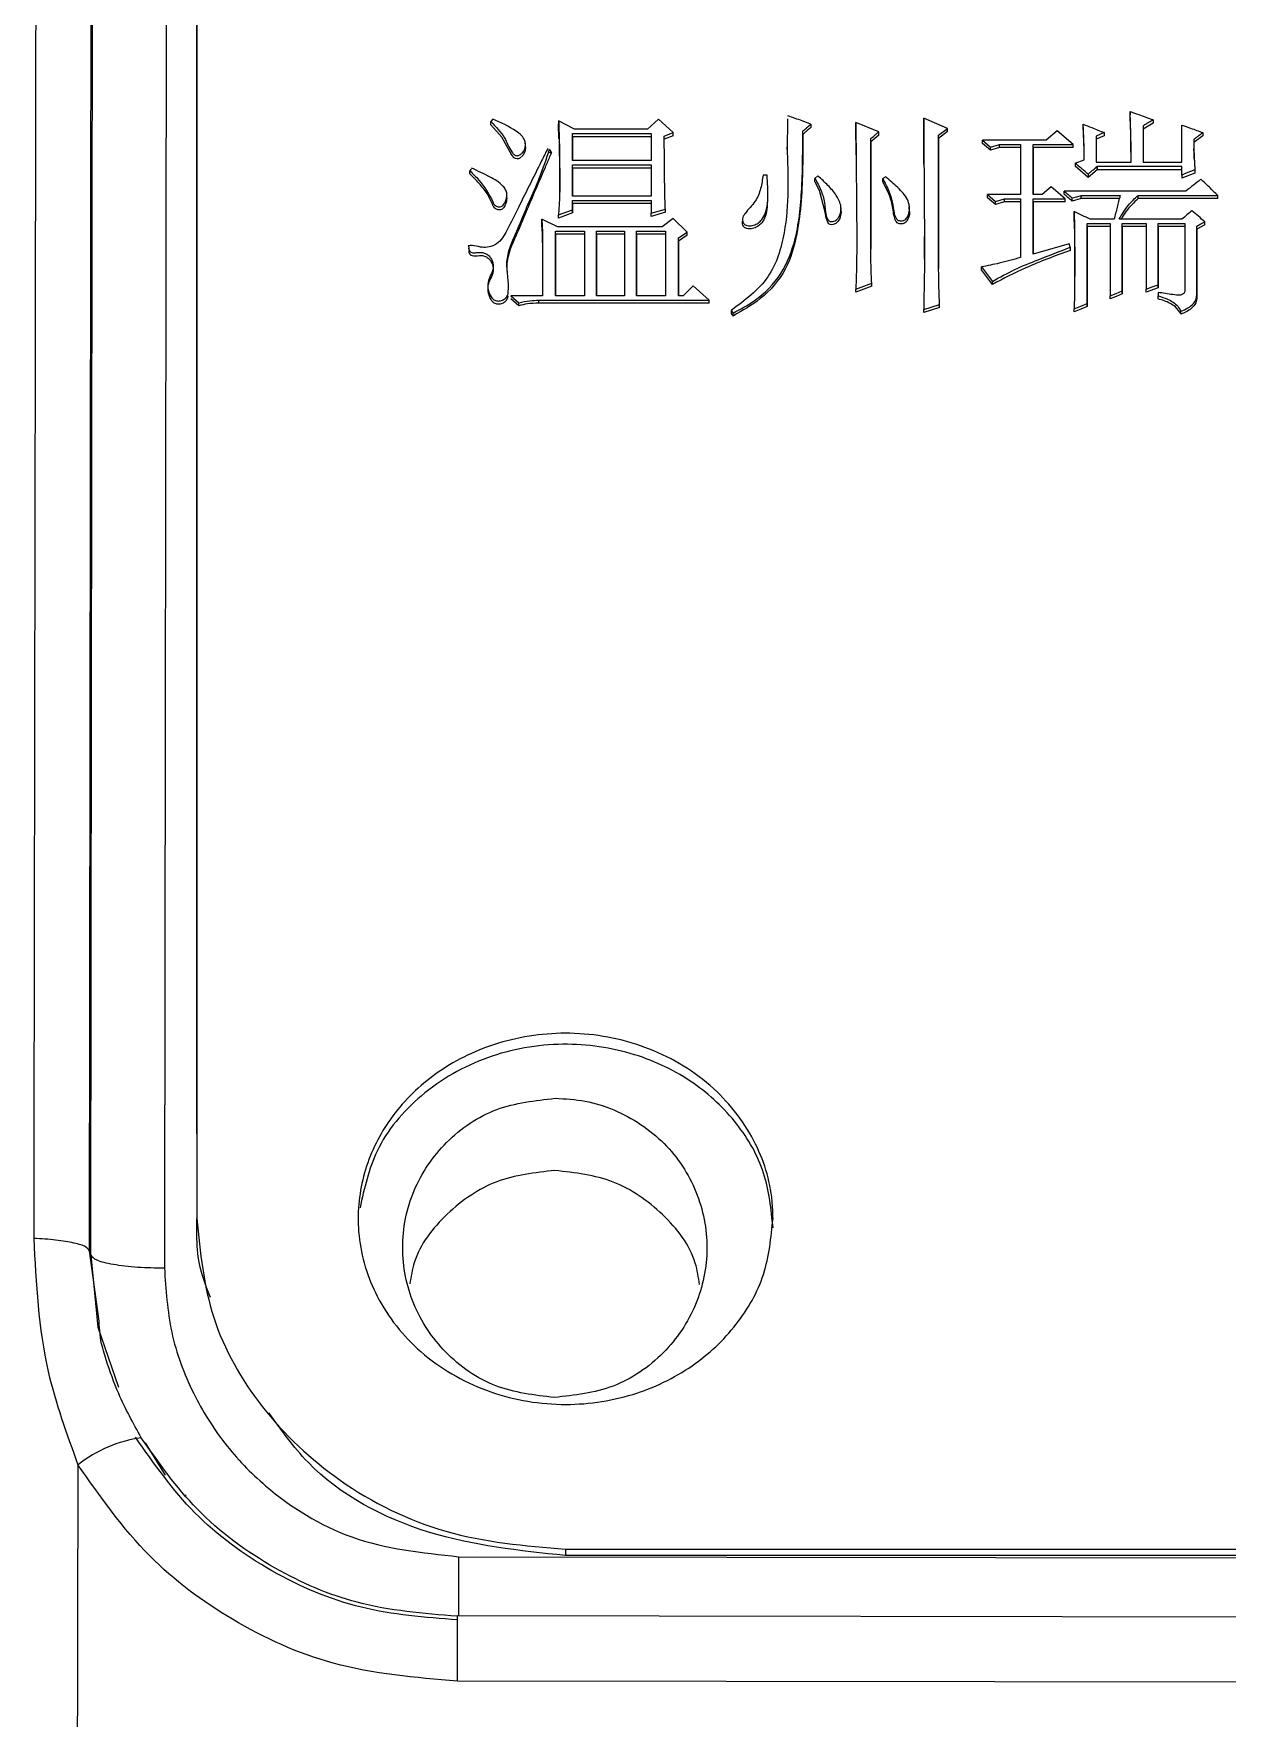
# Model space of a CAD drawing. Header units: millimetres. Extents: x 1890 to 4327, y 775 to 2498.
# Drawn here: x 2441.79 to 2454.74, y 2217.3 to 2235.57 of the extents above; entities that cross this region are included whole.
import ezdxf

# ---------------------------------------------------------------- set-up
doc = ezdxf.new("R2010")
doc.units = ezdxf.units.MM

msp = doc.modelspace()

# ---------------------------------------------------------------- linework, layer by layer
at = {"color": 7, "linetype": 'Continuous', "lineweight": 25}
for p, q in [((2451.702, 2234.542), (2451.443, 2234.652)), ((2451.443, 2234.617), (2451.443, 2234.652)), ((2453.682, 2234.725), (2453.682, 2234.69)), ((2446.77, 2234.643), (2446.748, 2234.615)), ((2446.748, 2234.58), (2446.748, 2234.615)), ((2447.657, 2234.533), (2447.483, 2234.624)), ((2447.483, 2234.624), (2447.483, 2234.59)), ((2447.487, 2234.428), (2447.483, 2234.59)), ((2447.635, 2234.487), (2448.489, 2234.487)), ((2447.635, 2234.192), (2447.635, 2234.487)), ((2447.635, 2234.452), (2447.635, 2234.487)), ((2448.446, 2234.533), (2447.657, 2234.533)), ((2448.565, 2234.643), (2448.446, 2234.533)), ((2448.489, 2234.487), (2448.489, 2234.192)), ((2448.727, 2234.496), (2448.565, 2234.643)), ((2448.63, 2234.459), (2448.727, 2234.496)), ((2448.727, 2234.461), (2448.727, 2234.496)), ((2449.967, 2234.304), (2449.971, 2234.645)), ((2450.134, 2234.479), (2450.134, 2234.514)), ((2450.22, 2234.588), (2450.22, 2234.553)), ((2450.956, 2234.505), (2450.707, 2234.606)), ((2450.707, 2234.571), (2450.707, 2234.606)), ((2450.71, 2234.256), (2450.707, 2234.571)), ((2450.956, 2234.47), (2450.869, 2234.397)), ((2450.956, 2234.47), (2450.956, 2234.505)), ((2451.605, 2234.468), (2451.702, 2234.542)), ((2451.702, 2234.507), (2451.605, 2234.434)), ((2451.605, 2233.021), (2451.605, 2234.468)), ((2451.605, 2234.434), (2451.605, 2234.468)), ((2451.702, 2234.507), (2451.702, 2234.542)), ((2452.892, 2234.514), (2452.773, 2234.413)), ((2453.065, 2234.367), (2452.892, 2234.514)), ((2453.173, 2234.553), (2453.173, 2234.588)), ((2453.401, 2234.496), (2453.314, 2234.459)), ((2453.401, 2234.496), (2453.401, 2234.461)), ((2453.931, 2234.599), (2453.822, 2234.535)), ((2453.822, 2234.569), (2453.822, 2234.174)), ((2453.822, 2234.569), (2453.822, 2234.535)), ((2453.822, 2234.535), (2453.822, 2234.174)), ((2453.931, 2234.634), (2453.931, 2234.599)), ((2454.244, 2234.174), (2454.244, 2234.578)), ((2454.471, 2234.496), (2454.471, 2234.461)), ((2447.121, 2234.376), (2447.121, 2234.388)), ((2447.408, 2234.278), (2447.386, 2234.317)), ((2447.635, 2234.452), (2447.635, 2234.192)), ((2448.489, 2234.452), (2447.635, 2234.452)), ((2448.727, 2234.461), (2448.63, 2234.424)), ((2450.869, 2233.233), (2450.869, 2234.432)), ((2450.869, 2234.397), (2450.869, 2234.432)), ((2450.869, 2234.397), (2450.869, 2233.233)), ((2451.605, 2234.434), (2451.605, 2233.021)), ((2452.081, 2234.413), (2452.167, 2234.34)), ((2452.773, 2234.413), (2452.081, 2234.413)), ((2452.081, 2234.379), (2452.081, 2234.413)), ((2452.167, 2234.305), (2452.081, 2234.379)), ((2452.167, 2234.34), (2452.265, 2234.367)), ((2452.167, 2234.305), (2452.167, 2234.34)), ((2452.265, 2234.333), (2452.167, 2234.305)), ((2452.265, 2234.367), (2452.492, 2234.367)), ((2452.265, 2234.333), (2452.265, 2234.367)), ((2452.492, 2234.333), (2452.265, 2234.333)), ((2452.492, 2234.367), (2452.492, 2233.824)), ((2452.632, 2234.367), (2453.065, 2234.367)), ((2452.632, 2233.824), (2452.632, 2234.367)), ((2452.632, 2234.333), (2452.632, 2234.367)), ((2452.632, 2234.333), (2452.632, 2233.824)), ((2453.065, 2234.333), (2452.632, 2234.333)), ((2453.401, 2234.461), (2453.314, 2234.424)), ((2453.314, 2234.459), (2453.314, 2234.174)), ((2453.314, 2234.459), (2453.314, 2234.424)), ((2453.314, 2234.424), (2453.314, 2234.174)), ((2454.471, 2234.461), (2454.374, 2234.388)), ((2447.375, 2234.285), (2447.408, 2234.278)), ((2448.489, 2234.192), (2447.635, 2234.192)), ((2447.635, 2234.146), (2448.489, 2234.146)), ((2447.635, 2233.806), (2447.635, 2234.146)), ((2447.635, 2234.112), (2447.635, 2234.146)), ((2447.635, 2234.112), (2447.635, 2233.806)), ((2448.489, 2234.112), (2447.635, 2234.112)), ((2448.489, 2234.146), (2448.489, 2233.806)), ((2453.087, 2234.165), (2453.184, 2234.202)), ((2453.087, 2234.165), (2453.087, 2234.131)), ((2453.227, 2234.011), (2453.087, 2234.131)), ((2453.314, 2234.174), (2453.693, 2234.174)), ((2454.244, 2234.128), (2453.325, 2234.128)), ((2453.325, 2234.128), (2453.325, 2234.094)), ((2453.822, 2234.174), (2454.244, 2234.174)), ((2454.244, 2234.036), (2454.244, 2234.128)), ((2446.521, 2234.048), (2446.521, 2234.082)), ((2449.744, 2234.036), (2449.701, 2234.036)), ((2450.296, 2234.027), (2450.263, 2233.999)), ((2451.032, 2234.018), (2450.999, 2233.999)), ((2450.999, 2233.965), (2450.999, 2233.999)), ((2453.325, 2234.094), (2453.227, 2234.011)), ((2453.227, 2234.045), (2453.227, 2234.011)), ((2454.244, 2234.094), (2453.325, 2234.094)), ((2454.385, 2234.057), (2454.244, 2234.002)), ((2454.244, 2234.036), (2454.244, 2234.002)), ((2454.385, 2234.091), (2454.385, 2234.057)), ((2446.922, 2233.79), (2446.922, 2233.824)), ((2447.494, 2233.778), (2447.483, 2233.603)), ((2448.489, 2233.806), (2447.635, 2233.806)), ((2447.635, 2233.76), (2448.489, 2233.76)), ((2447.635, 2233.658), (2447.635, 2233.76)), ((2447.635, 2233.726), (2447.635, 2233.76)), ((2448.489, 2233.76), (2448.489, 2233.621)), ((2449.751, 2233.743), (2449.751, 2233.777)), ((2452.135, 2233.824), (2452.221, 2233.75)), ((2452.492, 2233.824), (2452.135, 2233.824)), ((2452.221, 2233.717), (2452.135, 2233.79)), ((2452.221, 2233.75), (2452.319, 2233.778)), ((2452.221, 2233.717), (2452.221, 2233.75)), ((2452.319, 2233.744), (2452.221, 2233.717)), ((2452.319, 2233.778), (2452.492, 2233.778)), ((2452.319, 2233.744), (2452.319, 2233.778)), ((2452.492, 2233.744), (2452.319, 2233.744)), ((2452.492, 2233.778), (2452.492, 2233.141)), ((2452.73, 2233.824), (2452.632, 2233.824)), ((2452.632, 2233.778), (2452.979, 2233.778)), ((2452.632, 2233.178), (2452.632, 2233.778)), ((2452.632, 2233.744), (2452.632, 2233.778)), ((2452.632, 2233.744), (2452.632, 2233.178)), ((2452.979, 2233.744), (2452.632, 2233.744)), ((2452.827, 2233.907), (2452.73, 2233.824)), ((2452.979, 2233.778), (2452.827, 2233.907)), ((2454.288, 2233.861), (2452.968, 2233.861)), ((2452.968, 2233.827), (2452.968, 2233.861)), ((2453.054, 2233.754), (2453.054, 2233.787)), ((2453.152, 2233.781), (2453.054, 2233.754)), ((2453.152, 2233.815), (2453.574, 2233.815)), ((2453.565, 2233.781), (2453.152, 2233.781)), ((2453.768, 2233.815), (2454.634, 2233.815)), ((2453.768, 2233.781), (2453.768, 2233.815)), ((2454.634, 2233.781), (2453.768, 2233.781)), ((2454.634, 2233.781), (2454.634, 2233.815)), ((2447.473, 2233.474), (2447.3, 2233.557)), ((2447.3, 2233.523), (2447.3, 2233.557)), ((2447.483, 2233.603), (2447.635, 2233.658)), ((2447.635, 2233.625), (2447.483, 2233.569)), ((2447.483, 2233.569), (2447.483, 2233.603)), ((2447.635, 2233.726), (2447.635, 2233.625)), ((2448.489, 2233.726), (2447.635, 2233.726)), ((2447.635, 2233.625), (2447.635, 2233.658)), ((2448.489, 2233.621), (2448.641, 2233.667)), ((2448.641, 2233.634), (2448.489, 2233.588)), ((2448.489, 2233.588), (2448.489, 2233.621)), ((2448.727, 2233.566), (2448.608, 2233.474)), ((2448.641, 2233.634), (2448.641, 2233.667)), ((2448.879, 2233.418), (2448.727, 2233.566)), ((2449.522, 2233.641), (2449.522, 2233.64)), ((2450.544, 2233.678), (2450.544, 2233.704)), ((2451.287, 2233.699), (2451.287, 2233.704)), ((2451.287, 2233.67), (2451.287, 2233.687)), ((2453.076, 2233.606), (2453.076, 2233.64)), ((2453.078, 2233.454), (2453.076, 2233.606)), ((2453.509, 2233.557), (2453.249, 2233.557)), ((2454.244, 2233.557), (2453.563, 2233.557)), ((2447.451, 2233.427), (2447.765, 2233.427)), ((2447.451, 2232.724), (2447.451, 2233.427)), ((2447.451, 2233.394), (2447.451, 2233.427)), ((2447.451, 2233.394), (2447.451, 2232.724)), ((2447.765, 2233.394), (2447.451, 2233.394)), ((2448.608, 2233.474), (2447.473, 2233.474)), ((2447.765, 2233.427), (2447.765, 2232.724)), ((2447.895, 2233.427), (2448.197, 2233.427)), ((2447.895, 2232.724), (2447.895, 2233.427)), ((2447.895, 2233.394), (2447.895, 2233.427)), ((2447.895, 2233.394), (2447.895, 2232.724)), ((2448.197, 2233.394), (2447.895, 2233.394)), ((2448.197, 2233.427), (2448.197, 2232.724)), ((2448.327, 2233.427), (2448.641, 2233.427)), ((2448.327, 2232.724), (2448.327, 2233.427)), ((2448.327, 2233.394), (2448.327, 2233.427)), ((2448.327, 2233.394), (2448.327, 2232.724)), ((2448.641, 2233.394), (2448.327, 2233.394)), ((2448.641, 2233.427), (2448.641, 2232.724)), ((2448.782, 2233.354), (2448.879, 2233.418)), ((2448.879, 2233.385), (2448.782, 2233.32)), ((2448.879, 2233.385), (2448.879, 2233.418)), ((2453.078, 2233.458), (2453.078, 2232.736)), ((2453.217, 2233.511), (2453.465, 2233.511)), ((2453.217, 2232.641), (2453.217, 2233.511)), ((2453.217, 2233.477), (2453.217, 2233.511)), ((2453.217, 2233.477), (2453.217, 2232.609)), ((2453.465, 2233.477), (2453.217, 2233.477)), ((2453.465, 2233.511), (2453.465, 2232.725)), ((2453.595, 2233.511), (2453.855, 2233.511)), ((2453.595, 2232.78), (2453.595, 2233.511)), ((2453.595, 2233.477), (2453.595, 2233.511)), ((2453.595, 2233.477), (2453.595, 2232.748)), ((2453.855, 2233.477), (2453.595, 2233.477)), ((2453.855, 2233.511), (2453.855, 2232.799)), ((2453.985, 2233.511), (2454.277, 2233.511)), ((2453.985, 2232.845), (2453.985, 2233.511)), ((2453.985, 2233.477), (2453.985, 2233.511)), ((2453.985, 2233.477), (2453.985, 2232.812)), ((2454.277, 2233.477), (2453.985, 2233.477)), ((2454.277, 2233.511), (2454.277, 2232.78)), ((2454.493, 2233.496), (2454.407, 2233.45)), ((2454.407, 2232.752), (2454.407, 2233.483)), ((2454.407, 2233.45), (2454.407, 2233.483)), ((2454.407, 2233.45), (2454.407, 2232.72)), ((2454.493, 2233.496), (2454.493, 2233.529)), ((2447.31, 2233.302), (2447.31, 2233.335)), ((2448.782, 2233.32), (2448.782, 2233.354)), ((2453.022, 2233.289), (2452.632, 2233.178)), ((2453.033, 2233.252), (2453.022, 2233.289)), ((2453.033, 2233.252), (2453.033, 2233.219)), ((2452.07, 2233.039), (2452.189, 2232.882)), ((2452.07, 2233.007), (2452.07, 2233.039)), ((2452.189, 2232.85), (2452.07, 2233.007)), ((2448.944, 2232.836), (2448.836, 2232.724)), ((2449.117, 2232.678), (2448.944, 2232.836)), ((2450.707, 2232.799), (2450.88, 2232.863)), ((2450.88, 2232.831), (2450.707, 2232.766)), ((2450.88, 2232.831), (2450.88, 2232.863)), ((2452.189, 2232.85), (2452.189, 2232.882)), ((2453.985, 2232.812), (2453.985, 2232.845)), ((2446.964, 2232.724), (2447.051, 2232.65)), ((2447.31, 2232.724), (2446.964, 2232.724)), ((2447.051, 2232.618), (2446.964, 2232.692)), ((2447.051, 2232.618), (2447.051, 2232.65)), ((2447.267, 2232.678), (2449.117, 2232.678)), ((2447.267, 2232.646), (2447.267, 2232.678)), ((2449.117, 2232.646), (2447.267, 2232.646)), ((2447.765, 2232.724), (2447.451, 2232.724)), ((2448.197, 2232.724), (2447.895, 2232.724)), ((2448.641, 2232.724), (2448.327, 2232.724)), ((2448.836, 2232.724), (2448.782, 2232.724)), ((2449.117, 2232.646), (2449.117, 2232.678)), ((2450.707, 2232.766), (2450.707, 2232.799)), ((2453.217, 2232.609), (2453.217, 2232.641)), ((2453.465, 2232.692), (2453.465, 2232.725)), ((2453.595, 2232.748), (2453.595, 2232.78)), ((2453.985, 2232.812), (2453.855, 2232.766)), ((2453.855, 2232.766), (2453.855, 2232.799)), ((2453.985, 2232.762), (2453.985, 2232.725)), ((2453.985, 2232.692), (2453.985, 2232.725)), ((2454.407, 2232.72), (2454.407, 2232.752)), ((2449.355, 2232.567), (2449.355, 2232.535)), ((2449.376, 2232.507), (2449.376, 2232.539)), ((2451.443, 2232.576), (2451.616, 2232.632)), ((2451.616, 2232.6), (2451.443, 2232.544)), ((2451.443, 2232.544), (2451.443, 2232.576)), ((2451.616, 2232.6), (2451.616, 2232.632)), ((2453.076, 2232.553), (2453.076, 2232.585)), ((2454.233, 2232.526), (2454.233, 2232.558)), ((2443.559, 2222.618), (2443.559, 2222.719)), ((2442.395, 2222.368), (2442.409, 2222.319)), ((2442.498, 2221.605), (2442.395, 2222.368)), ((2442.409, 2222.319), (2442.487, 2221.539)), ((2442.487, 2221.539), (2442.708, 2220.888)), ((2443, 2220.285), (2443.217, 2219.935)), ((2443.441, 2219.694), (2443.441, 2219.722)), ((2447.559, 2219.131), (2483.327, 2219.132)), ((2447.559, 2219.131), (2447.559, 2219.063)), ((2446.399, 2219.05), (2483.136, 2218.999)), ((2483.229, 2219.063), (2447.559, 2219.063)), ((2446.386, 2218.404), (2446.383, 2218.404)), ((2481.769, 2218.357), (2446.386, 2218.407)), ((2479.208, 2217.654), (2446.385, 2217.7))]:
    msp.add_line(p, q, dxfattribs=at)
at = {"color": 7, "linetype": 'Continuous', "lineweight": 25, "flags": 128}
for points in [[(2447.119, 2234.352), (2447.123, 2234.33), (2447.116, 2234.287), (2447.094, 2234.248), (2447.062, 2234.22), (2447.047, 2234.213), (2447.032, 2234.211), (2447.016, 2234.215), (2447.001, 2234.224), (2446.976, 2234.252), (2446.867, 2234.445), (2446.748, 2234.58), (2446.748, 2234.58)], [(2453.065, 2234.333), (2453.065, 2234.35), (2453.065, 2234.367)], [(2446.542, 2234.11), (2446.537, 2234.103), (2446.529, 2234.092), (2446.521, 2234.082)], [(2450.263, 2233.965), (2450.263, 2233.98), (2450.263, 2233.99), (2450.263, 2233.999)], [(2450.541, 2233.669), (2450.547, 2233.632), (2450.532, 2233.565), (2450.513, 2233.533), (2450.491, 2233.512), (2450.463, 2233.499), (2450.442, 2233.497), (2450.427, 2233.5), (2450.414, 2233.508), (2450.403, 2233.523), (2450.385, 2233.572), (2450.375, 2233.632), (2450.313, 2233.87), (2450.263, 2233.965), (2450.263, 2233.965)], [(2454.385, 2234.091), (2454.339, 2234.073), (2454.292, 2234.055), (2454.244, 2234.036)], [(2452.135, 2233.79), (2452.135, 2233.799), (2452.135, 2233.807), (2452.135, 2233.816), (2452.135, 2233.824)], [(2452.979, 2233.744), (2452.979, 2233.753), (2452.979, 2233.765), (2452.979, 2233.778)], [(2453.054, 2233.787), (2453.103, 2233.801), (2453.152, 2233.815)], [(2453.152, 2233.781), (2453.152, 2233.79), (2453.152, 2233.798), (2453.152, 2233.815)], [(2454.407, 2233.483), (2454.45, 2233.506), (2454.493, 2233.529)], [(2453.855, 2232.799), (2453.92, 2232.822), (2453.985, 2232.845)], [(2453.076, 2232.585), (2453.146, 2232.613), (2453.217, 2232.641)], [(2453.465, 2232.725), (2453.53, 2232.752), (2453.595, 2232.78)], [(2453.595, 2232.748), (2453.53, 2232.72), (2453.465, 2232.692)], [(2449.355, 2232.567), (2449.366, 2232.553), (2449.376, 2232.539)], [(2449.355, 2232.535), (2449.36, 2232.528), (2449.366, 2232.521), (2449.376, 2232.507)], [(2453.217, 2232.609), (2453.146, 2232.581), (2453.076, 2232.553)], [(2442.27, 2220.047), (2442.259, 2214.598), (2442.247, 2209.12), (2442.235, 2203.64), (2442.224, 2198.184), (2442.212, 2192.779), (2442.201, 2187.454), (2442.19, 2182.232), (2442.179, 2177.141)], [(2446.399, 2219.05), (2446.398, 2218.902), (2446.398, 2218.764), (2446.398, 2218.64), (2446.398, 2218.534), (2446.398, 2218.451), (2446.398, 2218.407)], [(2446.385, 2217.7), (2446.385, 2217.85), (2446.385, 2217.992), (2446.385, 2218.119), (2446.386, 2218.227), (2446.386, 2218.313), (2446.386, 2218.372), (2446.386, 2218.402), (2446.386, 2218.407)]]:
    msp.add_lwpolyline(points, dxfattribs=at)
at = {"color": 7, "linetype": 'Continuous', "lineweight": 25}
msp.add_arc((2443.159, 2218.914), 1.44, 98.0719, 128.1126, dxfattribs=at)
for points, knots in [([(2443.558, 2287.519), (2443.558, 2287.415), (2443.558, 2286.894), (2443.558, 2285.527), (2443.558, 2283.367), (2443.558, 2280.749), (2443.558, 2278.286), (2443.558, 2274.778), (2443.558, 2271.636), (2443.558, 2267.32), (2443.558, 2262.633), (2443.558, 2257.501), (2443.558, 2252.078), (2443.558, 2247.519), (2443.559, 2241.596), (2443.559, 2236.691), (2443.559, 2230.012), (2443.559, 2225.719), (2443.559, 2222.718)], [0, 0, 0, 0, 0.020124, 0.100733, 0.181328, 0.221587, 0.302184, 0.342442, 0.423039, 0.463298, 0.543894, 0.624491, 0.664749, 0.745346, 0.785604, 0.8662, 0.906458, 1, 1, 1, 1]), ([(2441.889, 2286.571), (2441.889, 2286.599), (2441.89, 2286.688), (2441.888, 2285.701), (2441.885, 2283.688), (2441.881, 2280.626), (2441.876, 2277.237), (2441.871, 2273.9), (2441.866, 2270.83), (2441.86, 2267.187), (2441.854, 2262.916), (2441.847, 2258.27), (2441.839, 2253.324), (2441.831, 2248.153), (2441.822, 2242.469), (2441.812, 2236.272), (2441.801, 2229.588), (2441.793, 2224.897), (2441.79, 2222.503)], [0, 0, 0, 0, 0.039342, 0.122943, 0.206183, 0.289063, 0.371582, 0.416612, 0.465601, 0.518547, 0.575452, 0.636313, 0.690059, 0.746552, 0.805793, 0.867782, 0.932518, 1, 1, 1, 1]), ([(2442.395, 2222.368), (2442.399, 2225.667), (2442.408, 2232.266), (2442.421, 2241.696), (2442.433, 2250.576), (2442.444, 2258.734), (2442.454, 2266.034), (2442.462, 2272.352), (2442.469, 2277.574), (2442.474, 2281.631), (2442.477, 2284.379), (2442.479, 2285.825), (2442.478, 2285.801), (2442.478, 2285.793)], [0, 0, 0, 0, 0.094309, 0.188619, 0.282928, 0.377238, 0.471547, 0.565857, 0.660166, 0.754475, 0.848785, 0.943094, 1, 1, 1, 1]), ([(2442.409, 2222.319), (2442.412, 2224.705), (2442.418, 2229.411), (2442.428, 2236.161), (2442.436, 2242.503), (2442.444, 2248.398), (2442.452, 2253.829), (2442.459, 2259.562), (2442.467, 2265.331), (2442.474, 2270.811), (2442.48, 2275.278), (2442.484, 2278.801), (2442.488, 2281.463), (2442.49, 2283.366), (2442.491, 2284.585), (2442.492, 2285.302), (2442.492, 2285.333), (2442.492, 2285.347)], [0, 0, 0, 0, 0.06854, 0.13522, 0.200041, 0.263001, 0.324101, 0.38334, 0.468684, 0.549845, 0.626823, 0.699617, 0.768227, 0.832652, 0.892892, 0.948946, 1, 1, 1, 1]), ([(2443.29, 2284.594), (2443.29, 2284.606), (2443.29, 2284.718), (2443.29, 2284.365), (2443.289, 2283.795), (2443.289, 2283.249), (2443.288, 2282.574), (2443.287, 2281.766), (2443.286, 2280.826), (2443.285, 2279.755), (2443.283, 2278.045), (2443.279, 2275.359), (2443.274, 2271.209), (2443.267, 2265.993), (2443.26, 2260.386), (2443.252, 2254.709), (2443.245, 2249.242), (2443.237, 2243.229), (2443.228, 2236.681), (2443.218, 2229.638), (2443.211, 2224.696), (2443.208, 2222.182)], [0, 0, 0, 0, 0.008365, 0.077995, 0.107986, 0.138061, 0.168221, 0.198465, 0.228793, 0.259205, 0.289702, 0.358895, 0.433683, 0.514064, 0.600037, 0.66048, 0.723411, 0.788828, 0.856732, 0.927123, 1, 1, 1, 1]), ([(2443.559, 2223.638), (2443.559, 2223.944), (2443.559, 2226.843), (2443.559, 2232.269), (2443.559, 2238.487), (2443.559, 2244.522), (2443.558, 2249.152), (2443.558, 2252.963), (2443.558, 2254.406), (2443.558, 2254.803)], [0, 0, 0, 0, 0.027476, 0.259697, 0.491874, 0.607849, 0.840033, 0.956008, 1, 1, 1, 1]), ([(2450.22, 2234.588), (2450.189, 2234.599), (2450.132, 2234.62), (2450.049, 2234.651), (2449.997, 2234.67), (2449.971, 2234.679)], [0, 0, 0, 0, 0.377734, 0.688867, 1, 1, 1, 1]), ([(2451.443, 2234.652), (2451.443, 2234.603), (2451.444, 2234.504), (2451.445, 2234.356), (2451.446, 2234.208), (2451.447, 2234.06), (2451.448, 2233.862), (2451.449, 2233.664), (2451.451, 2233.466), (2451.452, 2233.342), (2451.452, 2233.256), (2451.453, 2233.194), (2451.453, 2233.157), (2451.453, 2233.132)], [0, 0, 0, 0, 0.097575, 0.19515, 0.292725, 0.390299, 0.487874, 0.683024, 0.780599, 0.878174, 0.926961, 0.951355, 1, 1, 1, 1]), ([(2453.693, 2234.174), (2453.693, 2234.177), (2453.693, 2234.184), (2453.693, 2234.194), (2453.693, 2234.204), (2453.693, 2234.213), (2453.693, 2234.223), (2453.693, 2234.233), (2453.693, 2234.241), (2453.693, 2234.249), (2453.692, 2234.257), (2453.692, 2234.267), (2453.692, 2234.275), (2453.692, 2234.284), (2453.692, 2234.292), (2453.692, 2234.302), (2453.692, 2234.31), (2453.692, 2234.318), (2453.692, 2234.326), (2453.692, 2234.336), (2453.692, 2234.344), (2453.692, 2234.352), (2453.692, 2234.36), (2453.692, 2234.37), (2453.692, 2234.378), (2453.692, 2234.387), (2453.692, 2234.395), (2453.691, 2234.405), (2453.691, 2234.413), (2453.691, 2234.421), (2453.691, 2234.429), (2453.691, 2234.439), (2453.691, 2234.449), (2453.691, 2234.457), (2453.69, 2234.465), (2453.69, 2234.473), (2453.69, 2234.481), (2453.69, 2234.49), (2453.69, 2234.498), (2453.689, 2234.507), (2453.689, 2234.517), (2453.689, 2234.525), (2453.689, 2234.534), (2453.688, 2234.542), (2453.688, 2234.552), (2453.688, 2234.56), (2453.688, 2234.568), (2453.687, 2234.576), (2453.687, 2234.586), (2453.687, 2234.594), (2453.686, 2234.602), (2453.686, 2234.61), (2453.686, 2234.62), (2453.685, 2234.628), (2453.685, 2234.636), (2453.685, 2234.645), (2453.685, 2234.654), (2453.684, 2234.662), (2453.684, 2234.671), (2453.684, 2234.679), (2453.683, 2234.689), (2453.683, 2234.697), (2453.683, 2234.705), (2453.682, 2234.714), (2453.682, 2234.721), (2453.682, 2234.725)], [0, 0, 0, 0, 0.017776, 0.035552, 0.053328, 0.071104, 0.08888, 0.106656, 0.124432, 0.13332, 0.151096, 0.168872, 0.186648, 0.195536, 0.213312, 0.231088, 0.248863, 0.257751, 0.275527, 0.293303, 0.311079, 0.319967, 0.337743, 0.355519, 0.373295, 0.382183, 0.399959, 0.417735, 0.435511, 0.444399, 0.462175, 0.479951, 0.497727, 0.515503, 0.524391, 0.542167, 0.559943, 0.568831, 0.586607, 0.604383, 0.622159, 0.639935, 0.648823, 0.666599, 0.684375, 0.702151, 0.711039, 0.728814, 0.74659, 0.764366, 0.773254, 0.79103, 0.808806, 0.826582, 0.83547, 0.853246, 0.871022, 0.888798, 0.897686, 0.915462, 0.933238, 0.951014, 0.959902, 0.977678, 1, 1, 1, 1]), ([(2453.682, 2234.725), (2453.713, 2234.714), (2453.77, 2234.693), (2453.853, 2234.662), (2453.905, 2234.643), (2453.931, 2234.634)], [0, 0, 0, 0, 0.377751, 0.688875, 1, 1, 1, 1]), ([(2453.692, 2234.174), (2453.692, 2234.215), (2453.692, 2234.308), (2453.69, 2234.48), (2453.685, 2234.612), (2453.682, 2234.69)], [0, 0, 0, 0, 0.237453, 0.541098, 1, 1, 1, 1]), ([(2446.748, 2234.615), (2446.803, 2234.56), (2446.9, 2234.463), (2446.947, 2234.323), (2446.995, 2234.261), (2447.015, 2234.248), (2447.033, 2234.244), (2447.052, 2234.248), (2447.074, 2234.261), (2447.098, 2234.284), (2447.119, 2234.32), (2447.125, 2234.365), (2447.117, 2234.417), (2447.081, 2234.469), (2446.968, 2234.555), (2446.857, 2234.604), (2446.77, 2234.643)], [0, 0, 0, 0, 0.207426, 0.367179, 0.400689, 0.416558, 0.431268, 0.448073, 0.466649, 0.497247, 0.53852, 0.578669, 0.62014, 0.682425, 0.747233, 1, 1, 1, 1]), ([(2447.483, 2234.624), (2447.484, 2234.62), (2447.484, 2234.613), (2447.484, 2234.602), (2447.485, 2234.591), (2447.485, 2234.577), (2447.485, 2234.564), (2447.486, 2234.551), (2447.486, 2234.537), (2447.487, 2234.519), (2447.488, 2234.497), (2447.488, 2234.47), (2447.489, 2234.443), (2447.491, 2234.39), (2447.492, 2234.327), (2447.493, 2234.264), (2447.493, 2234.233), (2447.494, 2234.211), (2447.494, 2234.188), (2447.494, 2234.161), (2447.494, 2234.134), (2447.495, 2234.108), (2447.495, 2234.081), (2447.495, 2234.054), (2447.495, 2234.027), (2447.495, 2234), (2447.495, 2233.978), (2447.495, 2233.96), (2447.495, 2233.946), (2447.495, 2233.933), (2447.495, 2233.919), (2447.495, 2233.906), (2447.495, 2233.892), (2447.495, 2233.879), (2447.495, 2233.865), (2447.495, 2233.852), (2447.494, 2233.838), (2447.494, 2233.827), (2447.494, 2233.818), (2447.494, 2233.812), (2447.494, 2233.805), (2447.494, 2233.798), (2447.494, 2233.792), (2447.494, 2233.786), (2447.494, 2233.781), (2447.494, 2233.778)], [0, 0, 0, 0, 0.015876, 0.023814, 0.03969, 0.055566, 0.071442, 0.087319, 0.103195, 0.119071, 0.150823, 0.182575, 0.214327, 0.246079, 0.373089, 0.436594, 0.468346, 0.484222, 0.515974, 0.547726, 0.579478, 0.611231, 0.642983, 0.674735, 0.706487, 0.738239, 0.769992, 0.785868, 0.801744, 0.81762, 0.833496, 0.849372, 0.865248, 0.881124, 0.897, 0.912877, 0.928753, 0.944629, 0.952567, 0.960505, 0.968443, 0.976381, 0.984319, 0.988288, 1, 1, 1, 1]), ([(2449.376, 2232.539), (2449.454, 2232.581), (2449.656, 2232.688), (2449.92, 2232.956), (2450.086, 2233.402), (2450.129, 2233.929), (2450.132, 2234.318), (2450.134, 2234.514)], [0, 0, 0, 0, 0.112639, 0.292888, 0.474955, 0.735645, 1, 1, 1, 1]), ([(2450.134, 2234.48), (2450.133, 2234.36), (2450.132, 2234), (2450.105, 2233.504), (2449.968, 2233.001), (2449.704, 2232.693), (2449.478, 2232.565), (2449.376, 2232.507)], [0, 0, 0, 0, 0.162061, 0.486697, 0.667178, 0.849695, 1, 1, 1, 1]), ([(2450.134, 2234.514), (2450.146, 2234.525), (2450.167, 2234.542), (2450.196, 2234.567), (2450.212, 2234.581), (2450.22, 2234.588)], [0, 0, 0, 0, 0.4325048, 0.7162517, 1, 1, 1, 1]), ([(2450.22, 2234.553), (2450.208, 2234.542), (2450.187, 2234.525), (2450.158, 2234.5), (2450.142, 2234.486), (2450.134, 2234.479)], [0, 0, 0, 0, 0.432757, 0.716378, 1, 1, 1, 1]), ([(2450.707, 2234.606), (2450.707, 2234.582), (2450.708, 2234.535), (2450.708, 2234.464), (2450.709, 2234.393), (2450.71, 2234.299), (2450.71, 2234.181), (2450.712, 2234.039), (2450.713, 2233.897), (2450.714, 2233.754), (2450.715, 2233.636), (2450.716, 2233.527), (2450.717, 2233.447), (2450.717, 2233.373), (2450.718, 2233.335), (2450.718, 2233.317)], [0, 0, 0, 0, 0.055103, 0.110206, 0.165309, 0.220412, 0.330617, 0.440823, 0.551029, 0.661235, 0.771441, 0.826543, 0.913271, 0.956635, 1, 1, 1, 1]), ([(2450.869, 2234.432), (2450.882, 2234.442), (2450.902, 2234.459), (2450.931, 2234.484), (2450.948, 2234.498), (2450.956, 2234.505)], [0, 0, 0, 0, 0.428366, 0.714182, 1, 1, 1, 1]), ([(2451.446, 2234.153), (2451.446, 2234.206), (2451.445, 2234.311), (2451.444, 2234.465), (2451.443, 2234.566), (2451.443, 2234.617)], [0, 0, 0, 0, 0.344582, 0.67229, 1, 1, 1, 1]), ([(2453.184, 2234.202), (2453.184, 2234.239), (2453.184, 2234.313), (2453.181, 2234.442), (2453.176, 2234.533), (2453.173, 2234.588)], [0, 0, 0, 0, 0.2875751, 0.5751666, 1, 1, 1, 1]), ([(2453.173, 2234.588), (2453.204, 2234.575), (2453.258, 2234.554), (2453.333, 2234.523), (2453.378, 2234.505), (2453.401, 2234.496)], [0, 0, 0, 0, 0.408301, 0.70415, 1, 1, 1, 1]), ([(2453.184, 2234.202), (2453.184, 2234.227), (2453.184, 2234.29), (2453.181, 2234.407), (2453.176, 2234.498), (2453.173, 2234.553)], [0, 0, 0, 0, 0.218758, 0.534706, 1, 1, 1, 1]), ([(2453.931, 2234.634), (2453.916, 2234.625), (2453.891, 2234.61), (2453.855, 2234.589), (2453.833, 2234.576), (2453.822, 2234.569)], [0, 0, 0, 0, 0.390452, 0.695225, 1, 1, 1, 1]), ([(2454.244, 2234.578), (2454.276, 2234.567), (2454.329, 2234.548), (2454.405, 2234.52), (2454.449, 2234.504), (2454.471, 2234.496)], [0, 0, 0, 0, 0.4145168, 0.7072578, 1, 1, 1, 1]), ([(2454.471, 2234.496), (2454.458, 2234.486), (2454.436, 2234.469), (2454.403, 2234.444), (2454.384, 2234.43), (2454.374, 2234.422)], [0, 0, 0, 0, 0.400149, 0.700074, 1, 1, 1, 1]), ([(2447.366, 2234.325), (2447.344, 2234.28), (2447.232, 2234.054), (2447.08, 2233.75), (2446.938, 2233.464), (2446.865, 2233.333), (2446.795, 2233.274), (2446.713, 2233.248), (2446.629, 2233.253), (2446.563, 2233.276), (2446.518, 2233.27), (2446.504, 2233.269)], [0, 0, 0, 0, 0.102395, 0.511938, 0.690628, 0.751585, 0.813368, 0.867382, 0.913423, 0.973554, 1, 1, 1, 1]), ([(2446.51, 2233.252), (2446.509, 2233.245), (2446.508, 2233.232), (2446.515, 2233.217), (2446.523, 2233.206), (2446.534, 2233.198), (2446.558, 2233.191), (2446.589, 2233.194), (2446.616, 2233.196), (2446.645, 2233.197), (2446.678, 2233.192), (2446.716, 2233.173), (2446.745, 2233.143), (2446.764, 2233.106), (2446.774, 2233.066), (2446.775, 2233.012), (2446.746, 2232.949), (2446.711, 2232.874), (2446.716, 2232.79), (2446.737, 2232.73), (2446.764, 2232.697), (2446.781, 2232.683), (2446.8, 2232.674), (2446.821, 2232.67), (2446.843, 2232.669), (2446.864, 2232.674), (2446.884, 2232.683), (2446.902, 2232.695), (2446.917, 2232.711), (2446.933, 2232.735), (2446.954, 2232.865), (2446.883, 2233.097), (2446.999, 2233.358), (2447.079, 2233.541), (2447.118, 2233.636), (2447.138, 2233.686), (2447.15, 2233.715), (2447.196, 2233.821), (2447.287, 2234.02), (2447.352, 2234.213), (2447.386, 2234.317)], [0, 0, 0, 0, 0.0073787, 0.0150243, 0.0185756, 0.0221542, 0.0301488, 0.0452853, 0.0551706, 0.0606045, 0.0761177, 0.0914291, 0.1062873, 0.1223904, 0.1379565, 0.1534235, 0.1843059, 0.2154784, 0.2469224, 0.2782932, 0.2869385, 0.2948589, 0.3024354, 0.3101004, 0.3179917, 0.3256944, 0.3335974, 0.342062, 0.35006, 0.3577981, 0.3738098, 0.4991891, 0.6241938, 0.686833, 0.7292145, 0.7420731, 0.749377, 0.7648573, 0.8744701, 1, 1, 1, 1]), ([(2447.487, 2234.458), (2447.487, 2234.458), (2447.487, 2234.458), (2447.487, 2234.458), (2447.487, 2234.455), (2447.489, 2234.358), (2447.493, 2234.19), (2447.494, 2234), (2447.494, 2233.902), (2447.494, 2233.85), (2447.494, 2233.829), (2447.494, 2233.816), (2447.494, 2233.813), (2447.494, 2233.811)], [0, 0, 0, 0, 0.001207, 0.003889, 0.007028, 0.025195, 0.475497, 0.695522, 0.859189, 0.902155, 0.937592, 0.968739, 1, 1, 1, 1]), ([(2448.641, 2233.667), (2448.641, 2233.672), (2448.64, 2233.685), (2448.64, 2233.706), (2448.639, 2233.732), (2448.638, 2233.753), (2448.637, 2233.77), (2448.637, 2233.783), (2448.637, 2233.796), (2448.636, 2233.809), (2448.636, 2233.822), (2448.636, 2233.834), (2448.635, 2233.847), (2448.635, 2233.873), (2448.633, 2233.963), (2448.632, 2234.065), (2448.631, 2234.155), (2448.631, 2234.181), (2448.631, 2234.194), (2448.631, 2234.206), (2448.631, 2234.219), (2448.631, 2234.232), (2448.631, 2234.245), (2448.631, 2234.258), (2448.631, 2234.271), (2448.631, 2234.283), (2448.631, 2234.296), (2448.63, 2234.309), (2448.63, 2234.322), (2448.63, 2234.335), (2448.63, 2234.345), (2448.63, 2234.354), (2448.63, 2234.36), (2448.63, 2234.367), (2448.63, 2234.373), (2448.63, 2234.379), (2448.63, 2234.386), (2448.63, 2234.392), (2448.63, 2234.399), (2448.63, 2234.405), (2448.63, 2234.412), (2448.63, 2234.418), (2448.63, 2234.424), (2448.63, 2234.431), (2448.63, 2234.437), (2448.63, 2234.444), (2448.63, 2234.451), (2448.63, 2234.456), (2448.63, 2234.459)], [0, 0, 0, 0, 0.016204, 0.048613, 0.081022, 0.11343, 0.129634, 0.145839, 0.162043, 0.178247, 0.194452, 0.210656, 0.22686, 0.243065, 0.307882, 0.567153, 0.631971, 0.648175, 0.664379, 0.680584, 0.696788, 0.712992, 0.729197, 0.745401, 0.761605, 0.777809, 0.794014, 0.810218, 0.826422, 0.842627, 0.858831, 0.866933, 0.875035, 0.883137, 0.89124, 0.899342, 0.907444, 0.915546, 0.923648, 0.93175, 0.939853, 0.947955, 0.956057, 0.964159, 0.972261, 0.980363, 0.988466, 1, 1, 1, 1]), ([(2449.96, 2234.338), (2449.973, 2234.029), (2449.992, 2233.553), (2449.795, 2232.895), (2449.503, 2232.677), (2449.355, 2232.567)], [0, 0, 0, 0, 0.476561, 0.733993, 1, 1, 1, 1]), ([(2454.374, 2234.422), (2454.374, 2234.381), (2454.374, 2234.337), (2454.375, 2234.291), (2454.375, 2234.28), (2454.376, 2234.27), (2454.376, 2234.26), (2454.376, 2234.252), (2454.377, 2234.241), (2454.377, 2234.231), (2454.378, 2234.218), (2454.378, 2234.208), (2454.379, 2234.197), (2454.379, 2234.187), (2454.38, 2234.177), (2454.38, 2234.166), (2454.381, 2234.156), (2454.381, 2234.147), (2454.382, 2234.139), (2454.382, 2234.134), (2454.383, 2234.128), (2454.383, 2234.12), (2454.384, 2234.114), (2454.384, 2234.108), (2454.384, 2234.104), (2454.384, 2234.098), (2454.385, 2234.093), (2454.385, 2234.091)], [0, 0, 0, 0, 0.3746898, 0.3981076, 0.4215253, 0.4683608, 0.4917786, 0.5151963, 0.538614, 0.5854496, 0.6088673, 0.6557028, 0.6791205, 0.7025382, 0.7493737, 0.7727914, 0.7962091, 0.8430445, 0.8547534, 0.8664622, 0.88988, 0.9132977, 0.9367154, 0.9484242, 0.9601331, 0.9800665, 1, 1, 1, 1]), ([(2454.378, 2234.216), (2454.377, 2234.246), (2454.375, 2234.281), (2454.375, 2234.319), (2454.375, 2234.324)], [0, 0, 0, 0, 0.872829, 1, 1, 1, 1]), ([(2446.521, 2234.082), (2446.554, 2234.049), (2446.656, 2233.951), (2446.735, 2233.822), (2446.779, 2233.722), (2446.796, 2233.704), (2446.818, 2233.693), (2446.839, 2233.69), (2446.86, 2233.693), (2446.877, 2233.703), (2446.9, 2233.731), (2446.917, 2233.776), (2446.925, 2233.83), (2446.911, 2233.878), (2446.855, 2233.95), (2446.725, 2234.024), (2446.607, 2234.08), (2446.542, 2234.11)], [0, 0, 0, 0, 0.118686, 0.359193, 0.382947, 0.402076, 0.42122, 0.441111, 0.455767, 0.470498, 0.490907, 0.5484, 0.590659, 0.633123, 0.67426, 0.821853, 1, 1, 1, 1]), ([(2446.928, 2232.978), (2446.926, 2233.012), (2446.918, 2233.153), (2447.006, 2233.337), (2447.083, 2233.517), (2447.124, 2233.617), (2447.206, 2233.814), (2447.294, 2234.014), (2447.377, 2234.208), (2447.399, 2234.258), (2447.405, 2234.272), (2447.407, 2234.276), (2447.408, 2234.277), (2447.408, 2234.278)], [0, 0, 0, 0, 0.072339, 0.304366, 0.420322, 0.49591, 0.536225, 0.878778, 0.967055, 0.990444, 0.996951, 0.998908, 1, 1, 1, 1]), ([(2453.227, 2234.045), (2453.215, 2234.056), (2453.19, 2234.077), (2453.143, 2234.117), (2453.109, 2234.146), (2453.087, 2234.165)], [0, 0, 0, 0, 0.266243, 0.532487, 1, 1, 1, 1]), ([(2453.325, 2234.128), (2453.312, 2234.117), (2453.29, 2234.098), (2453.257, 2234.071), (2453.237, 2234.054), (2453.227, 2234.045)], [0, 0, 0, 0, 0.384576, 0.692287, 1, 1, 1, 1]), ([(2446.92, 2233.79), (2446.92, 2233.777), (2446.919, 2233.747), (2446.904, 2233.71), (2446.888, 2233.681), (2446.873, 2233.666), (2446.856, 2233.658), (2446.837, 2233.656), (2446.815, 2233.66), (2446.794, 2233.671), (2446.776, 2233.692), (2446.754, 2233.75), (2446.71, 2233.84), (2446.622, 2233.948), (2446.555, 2234.014), (2446.521, 2234.048)], [0, 0, 0, 0, 0.0568987, 0.1350252, 0.1736468, 0.2031472, 0.2266296, 0.2500331, 0.2831283, 0.3165185, 0.3501293, 0.3980724, 0.5893415, 0.7930153, 1, 1, 1, 1]), ([(2449.701, 2234.036), (2449.694, 2233.987), (2449.681, 2233.888), (2449.622, 2233.74), (2449.531, 2233.657), (2449.486, 2233.592), (2449.476, 2233.561), (2449.479, 2233.532), (2449.491, 2233.509), (2449.508, 2233.494), (2449.53, 2233.486), (2449.565, 2233.484), (2449.612, 2233.494), (2449.66, 2233.522), (2449.704, 2233.57), (2449.754, 2233.687), (2449.756, 2233.85), (2449.748, 2233.982), (2449.744, 2234.036)], [0, 0, 0, 0, 0.115518, 0.231634, 0.360314, 0.38877, 0.411137, 0.433609, 0.45467, 0.468652, 0.482629, 0.505933, 0.545458, 0.585905, 0.62732, 0.690876, 0.874624, 1, 1, 1, 1]), ([(2450.263, 2233.999), (2450.286, 2233.958), (2450.332, 2233.874), (2450.373, 2233.738), (2450.375, 2233.633), (2450.395, 2233.569), (2450.407, 2233.547), (2450.423, 2233.535), (2450.438, 2233.53), (2450.459, 2233.531), (2450.484, 2233.539), (2450.509, 2233.558), (2450.534, 2233.597), (2450.551, 2233.655), (2450.541, 2233.736), (2450.492, 2233.829), (2450.404, 2233.926), (2450.333, 2233.993), (2450.296, 2234.027), (2450.296, 2234.027)], [0, 0, 0, 0, 0.122963, 0.247031, 0.370505, 0.395962, 0.421667, 0.433716, 0.445798, 0.461982, 0.485013, 0.50855, 0.540716, 0.603687, 0.664288, 0.751122, 0.871606, 0.999878, 1, 1, 1, 1]), ([(2450.999, 2233.999), (2451.022, 2233.954), (2451.065, 2233.872), (2451.107, 2233.744), (2451.117, 2233.64), (2451.137, 2233.572), (2451.16, 2233.548), (2451.178, 2233.54), (2451.201, 2233.538), (2451.226, 2233.543), (2451.249, 2233.557), (2451.27, 2233.583), (2451.286, 2233.629), (2451.293, 2233.697), (2451.261, 2233.801), (2451.16, 2233.903), (2451.075, 2233.979), (2451.032, 2234.018)], [0, 0, 0, 0, 0.1332879, 0.244453, 0.3554057, 0.4113373, 0.4265667, 0.441924, 0.4602398, 0.4832328, 0.5062844, 0.5267635, 0.567645, 0.6361532, 0.7048683, 0.8490662, 1, 1, 1, 1]), ([(2451.283, 2233.67), (2451.286, 2233.656), (2451.293, 2233.619), (2451.279, 2233.571), (2451.259, 2233.534), (2451.24, 2233.516), (2451.216, 2233.507), (2451.193, 2233.504), (2451.171, 2233.508), (2451.154, 2233.519), (2451.133, 2233.549), (2451.113, 2233.628), (2451.101, 2233.739), (2451.054, 2233.861), (2451.017, 2233.93), (2450.999, 2233.965)], [0, 0, 0, 0, 0.057615, 0.157871, 0.196115, 0.228698, 0.261313, 0.295448, 0.320179, 0.345123, 0.375318, 0.466815, 0.677503, 0.837718, 1, 1, 1, 1]), ([(2454.45, 2233.99), (2454.423, 2233.969), (2454.369, 2233.926), (2454.315, 2233.883), (2454.288, 2233.861)], [0, 0, 0, 0, 0.4999994, 1, 1, 1, 1]), ([(2454.634, 2233.815), (2454.603, 2233.844), (2454.542, 2233.903), (2454.48, 2233.961), (2454.45, 2233.99)], [0, 0, 0, 0, 0.5, 1, 1, 1, 1]), ([(2449.746, 2233.744), (2449.745, 2233.709), (2449.745, 2233.649), (2449.72, 2233.567), (2449.682, 2233.507), (2449.629, 2233.468), (2449.58, 2233.453), (2449.541, 2233.451), (2449.516, 2233.457), (2449.499, 2233.468), (2449.486, 2233.484), (2449.478, 2233.506), (2449.476, 2233.525), (2449.48, 2233.535), (2449.481, 2233.537)], [0, 0, 0, 0, 0.202662, 0.349797, 0.498391, 0.606497, 0.714846, 0.776821, 0.819663, 0.85472, 0.889689, 0.938332, 0.987596, 1, 1, 1, 1]), ([(2452.968, 2233.861), (2452.982, 2233.849), (2453.011, 2233.824), (2453.04, 2233.8), (2453.054, 2233.787)], [0, 0, 0, 0, 0.499999, 1, 1, 1, 1]), ([(2453.054, 2233.754), (2453.04, 2233.766), (2453.011, 2233.79), (2452.982, 2233.815), (2452.968, 2233.827)], [0, 0, 0, 0, 0.499998, 1, 1, 1, 1]), ([(2453.574, 2233.815), (2453.563, 2233.772), (2453.541, 2233.686), (2453.52, 2233.6), (2453.509, 2233.557)], [0, 0, 0, 0, 0.5, 1, 1, 1, 1]), ([(2453.563, 2233.557), (2453.594, 2233.609), (2453.651, 2233.704), (2453.732, 2233.781), (2453.768, 2233.815)], [0, 0, 0, 0, 0.5562609, 1, 1, 1, 1]), ([(2453.768, 2233.781), (2453.723, 2233.737), (2453.652, 2233.669), (2453.602, 2233.586), (2453.584, 2233.557)], [0, 0, 0, 0, 0.640616, 1, 1, 1, 1]), ([(2447.3, 2233.557), (2447.302, 2233.524), (2447.306, 2233.471), (2447.309, 2233.397), (2447.31, 2233.356), (2447.31, 2233.335)], [0, 0, 0, 0, 0.443386, 0.721661, 1, 1, 1, 1]), ([(2453.076, 2233.64), (2453.077, 2233.574), (2453.08, 2233.366), (2453.083, 2233.015), (2453.078, 2232.729), (2453.076, 2232.585)], [0, 0, 0, 0, 0.18758, 0.593728, 1, 1, 1, 1]), ([(2453.249, 2233.557), (2453.22, 2233.571), (2453.163, 2233.598), (2453.105, 2233.626), (2453.076, 2233.64)], [0, 0, 0, 0, 0.5, 1, 1, 1, 1]), ([(2454.352, 2233.649), (2454.334, 2233.634), (2454.298, 2233.603), (2454.262, 2233.572), (2454.244, 2233.557)], [0, 0, 0, 0, 0.500002, 1, 1, 1, 1]), ([(2454.493, 2233.529), (2454.47, 2233.549), (2454.423, 2233.589), (2454.376, 2233.629), (2454.352, 2233.649)], [0, 0, 0, 0, 0.499999, 1, 1, 1, 1]), ([(2447.31, 2233.302), (2447.31, 2233.335), (2447.309, 2233.388), (2447.304, 2233.462), (2447.301, 2233.503), (2447.3, 2233.523)], [0, 0, 0, 0, 0.443947, 0.7219434, 1, 1, 1, 1]), ([(2446.504, 2233.269), (2446.506, 2233.264), (2446.51, 2233.255), (2446.51, 2233.244), (2446.508, 2233.238), (2446.506, 2233.236), (2446.505, 2233.236), (2446.505, 2233.236), (2446.505, 2233.236), (2446.504, 2233.235)], [0, 0, 0, 0, 0.493604, 0.861876, 0.955662, 0.982084, 0.991539, 0.995796, 1, 1, 1, 1]), ([(2446.51, 2233.219), (2446.509, 2233.212), (2446.508, 2233.198), (2446.516, 2233.181), (2446.526, 2233.171), (2446.539, 2233.163), (2446.58, 2233.155), (2446.633, 2233.169), (2446.692, 2233.155), (2446.728, 2233.129), (2446.754, 2233.095), (2446.77, 2233.055), (2446.776, 2233.013), (2446.769, 2232.957), (2446.733, 2232.897), (2446.708, 2232.818), (2446.719, 2232.748), (2446.74, 2232.696), (2446.761, 2232.668), (2446.782, 2232.65), (2446.801, 2232.641), (2446.822, 2232.637), (2446.844, 2232.638), (2446.865, 2232.642), (2446.892, 2232.654), (2446.913, 2232.672), (2446.928, 2232.695), (2446.934, 2232.71), (2446.935, 2232.72), (2446.935, 2232.723)], [0, 0, 0, 0, 0.021977, 0.044085, 0.053985, 0.064273, 0.088224, 0.176711, 0.220203, 0.264353, 0.306517, 0.351961, 0.396252, 0.439352, 0.525251, 0.607696, 0.694473, 0.739882, 0.779597, 0.801371, 0.821997, 0.842752, 0.864889, 0.886343, 0.907126, 0.950116, 0.970156, 0.990518, 1, 1, 1, 1]), ([(2447.31, 2233.335), (2447.31, 2233.233), (2447.31, 2233.03), (2447.31, 2232.826), (2447.31, 2232.724)], [0, 0, 0, 0, 0.499996, 1, 1, 1, 1]), ([(2448.782, 2232.724), (2448.782, 2232.817), (2448.782, 2233.027), (2448.782, 2233.237), (2448.782, 2233.354)], [0, 0, 0, 0, 0.44202, 1, 1, 1, 1]), ([(2448.782, 2233.32), (2448.782, 2233.228), (2448.782, 2233.03), (2448.782, 2232.831), (2448.782, 2232.724)], [0, 0, 0, 0, 0.465984, 1, 1, 1, 1]), ([(2450.718, 2233.317), (2450.717, 2233.246), (2450.716, 2233.125), (2450.712, 2232.952), (2450.709, 2232.85), (2450.707, 2232.799)], [0, 0, 0, 0, 0.408529, 0.704251, 1, 1, 1, 1]), ([(2450.88, 2232.863), (2450.878, 2232.896), (2450.875, 2232.962), (2450.871, 2233.086), (2450.87, 2233.176), (2450.869, 2233.233)], [0, 0, 0, 0, 0.267045, 0.534097, 1, 1, 1, 1]), ([(2451.453, 2233.123), (2451.453, 2233.127), (2451.453, 2233.138), (2451.453, 2233.161), (2451.453, 2233.192), (2451.453, 2233.229), (2451.452, 2233.288), (2451.452, 2233.334), (2451.452, 2233.368)], [0, 0, 0, 0, 0.0529666, 0.1289751, 0.2809922, 0.4330094, 0.5850265, 1, 1, 1, 1]), ([(2452.189, 2232.882), (2452.269, 2232.927), (2452.429, 2233.016), (2452.716, 2233.13), (2452.917, 2233.207), (2453.033, 2233.252)], [0, 0, 0, 0, 0.299825, 0.597258, 1, 1, 1, 1]), ([(2453.033, 2233.219), (2452.87, 2233.159), (2452.58, 2233.053), (2452.308, 2232.912), (2452.189, 2232.85)], [0, 0, 0, 0, 0.562276, 1, 1, 1, 1]), ([(2451.453, 2233.132), (2451.452, 2233.055), (2451.449, 2232.923), (2451.446, 2232.738), (2451.444, 2232.63), (2451.443, 2232.576)], [0, 0, 0, 0, 0.417352, 0.7086751, 1, 1, 1, 1]), ([(2451.616, 2232.632), (2451.614, 2232.666), (2451.611, 2232.734), (2451.607, 2232.863), (2451.606, 2232.959), (2451.605, 2233.021)], [0, 0, 0, 0, 0.2614203, 0.5228455, 1, 1, 1, 1]), ([(2452.492, 2233.141), (2452.454, 2233.13), (2452.378, 2233.109), (2452.238, 2233.073), (2452.134, 2233.052), (2452.07, 2233.039)], [0, 0, 0, 0, 0.273664, 0.547351, 1, 1, 1, 1]), ([(2447.051, 2232.65), (2447.091, 2232.66), (2447.162, 2232.676), (2447.235, 2232.677), (2447.267, 2232.678)], [0, 0, 0, 0, 0.558835, 1, 1, 1, 1]), ([(2447.267, 2232.646), (2447.226, 2232.645), (2447.153, 2232.643), (2447.082, 2232.626), (2447.051, 2232.618)], [0, 0, 0, 0, 0.561085, 1, 1, 1, 1]), ([(2454.277, 2232.78), (2454.276, 2232.775), (2454.273, 2232.765), (2454.264, 2232.751), (2454.248, 2232.74), (2454.208, 2232.727), (2454.118, 2232.744), (2454.038, 2232.755), (2453.985, 2232.762)], [0, 0, 0, 0, 0.049888, 0.101022, 0.164011, 0.229448, 0.49258, 1, 1, 1, 1]), ([(2453.985, 2232.725), (2454.02, 2232.715), (2454.078, 2232.698), (2454.15, 2232.658), (2454.202, 2232.615), (2454.223, 2232.577), (2454.233, 2232.558)], [0, 0, 0, 0, 0.34869, 0.570906, 0.788288, 1, 1, 1, 1]), ([(2454.233, 2232.526), (2454.216, 2232.554), (2454.186, 2232.602), (2454.117, 2232.645), (2454.053, 2232.674), (2454.008, 2232.686), (2453.985, 2232.692)], [0, 0, 0, 0, 0.328275, 0.548712, 0.773165, 1, 1, 1, 1]), ([(2454.233, 2232.558), (2454.285, 2232.58), (2454.356, 2232.612), (2454.403, 2232.694), (2454.405, 2232.733), (2454.407, 2232.752)], [0, 0, 0, 0, 0.5728379, 0.7880511, 1, 1, 1, 1]), ([(2454.407, 2232.72), (2454.405, 2232.695), (2454.401, 2232.645), (2454.336, 2232.572), (2454.273, 2232.543), (2454.233, 2232.526)], [0, 0, 0, 0, 0.269236, 0.545797, 1, 1, 1, 1]), ([(2449.809, 2222.718), (2449.788, 2222.512), (2449.747, 2222.1), (2449.425, 2221.541), (2448.937, 2221.081), (2448.277, 2220.767), (2447.496, 2220.659), (2446.683, 2220.81), (2445.971, 2221.224), (2445.486, 2221.83), (2445.324, 2222.365), (2445.298, 2222.859), (2445.38, 2223.335), (2445.69, 2223.893), (2446.182, 2224.351), (2446.84, 2224.662), (2447.621, 2224.77), (2448.434, 2224.62), (2449.146, 2224.209), (2449.629, 2223.607), (2449.797, 2223.072), (2449.807, 2222.781), (2449.809, 2222.718)], [0, 0, 0, 0, 0.0462758, 0.0927179, 0.1417121, 0.1951856, 0.2536832, 0.3152623, 0.3769162, 0.4343748, 0.4858184, 0.4999945, 0.5462457, 0.5926943, 0.6417948, 0.6951523, 0.7535088, 0.8153875, 0.8768489, 0.9341452, 0.9857242, 1, 1, 1, 1]), ([(2449.809, 2222.617), (2449.789, 2222.819), (2449.748, 2223.223), (2449.431, 2223.772), (2448.95, 2224.225), (2448.295, 2224.538), (2447.515, 2224.651), (2446.694, 2224.507), (2445.98, 2224.098), (2445.479, 2223.507), (2445.376, 2223.045), (2445.329, 2222.834)], [0, 0, 0, 0, 0.094451, 0.189257, 0.289702, 0.400146, 0.521769, 0.650671, 0.779907, 0.899666, 1, 1, 1, 1]), ([(2447.438, 2220.777), (2447.221, 2220.802), (2446.783, 2220.853), (2446.234, 2221.237), (2445.875, 2221.775), (2445.75, 2222.405), (2445.876, 2223.036), (2446.242, 2223.573), (2446.793, 2223.95), (2447.229, 2223.998), (2447.445, 2224.022)], [0, 0, 0, 0, 0.1258291, 0.2535561, 0.3764248, 0.4989128, 0.6236721, 0.747541, 0.8747163, 1, 1, 1, 1]), ([(2447.445, 2224.022), (2447.555, 2224.016), (2447.773, 2224.004), (2448.193, 2223.871), (2448.653, 2223.567), (2449.011, 2223.023), (2449.133, 2222.396), (2449.006, 2221.768), (2448.644, 2221.231), (2448.093, 2220.85), (2447.656, 2220.801), (2447.438, 2220.777)], [0, 0, 0, 0, 0.063647, 0.126728, 0.254765, 0.378014, 0.500896, 0.623844, 0.746999, 0.874414, 1, 1, 1, 1]), ([(2447.444, 2223.239), (2447.227, 2223.215), (2446.793, 2223.167), (2446.256, 2222.79), (2445.927, 2222.374), (2445.882, 2222.086), (2445.87, 2222.008)], [0, 0, 0, 0, 0.296568, 0.593137, 0.889705, 1, 1, 1, 1]), ([(2449.012, 2222.003), (2449, 2222.081), (2448.957, 2222.369), (2448.63, 2222.785), (2448.094, 2223.164), (2447.661, 2223.214), (2447.444, 2223.239)], [0, 0, 0, 0, 0.109464, 0.406309, 0.703155, 1, 1, 1, 1]), ([(2443.559, 2222.718), (2443.595, 2222.353), (2443.669, 2221.622), (2444.239, 2220.625), (2445.106, 2219.812), (2446.254, 2219.243), (2447.119, 2219.169), (2447.559, 2219.131)], [0, 0, 0, 0, 0.18467, 0.369999, 0.565857, 0.779451, 1, 1, 1, 1]), ([(2443.706, 2221.861), (2443.651, 2222.006), (2443.56, 2222.251), (2443.559, 2222.511), (2443.559, 2222.617)], [0, 0, 0, 0, 0.593259, 1, 1, 1, 1]), ([(2441.79, 2222.503), (2441.815, 2222.016), (2441.858, 2221.175), (2442.148, 2220.381), (2442.27, 2220.047)], [0, 0, 0, 0, 0.578809, 1, 1, 1, 1]), ([(2442.395, 2222.368), (2442.385, 2222.382), (2442.366, 2222.413), (2442.235, 2222.454), (2442.039, 2222.487), (2441.872, 2222.498), (2441.79, 2222.503)], [0, 0, 0, 0, 0.236435, 0.490512, 0.749718, 1, 1, 1, 1]), ([(2442.409, 2222.319), (2442.423, 2222.302), (2442.453, 2222.266), (2442.641, 2222.22), (2442.906, 2222.188), (2443.11, 2222.184), (2443.208, 2222.182)], [0, 0, 0, 0, 0.241134, 0.500716, 0.759899, 1, 1, 1, 1]), ([(2443.208, 2222.182), (2443.223, 2221.948), (2443.253, 2221.478), (2443.496, 2220.832), (2443.845, 2220.267), (2444.394, 2219.699), (2445.242, 2219.173), (2446.003, 2219.092), (2446.399, 2219.05)], [0, 0, 0, 0, 0.143067, 0.286609, 0.415374, 0.544382, 0.763169, 1, 1, 1, 1]), ([(2442.957, 2220.34), (2442.87, 2220.497), (2442.721, 2220.769), (2442.604, 2221.093), (2442.554, 2221.26), (2442.541, 2221.305), (2442.537, 2221.319), (2442.51, 2221.414), (2442.504, 2221.51), (2442.498, 2221.605)], [0, 0, 0, 0, 0.397048, 0.683244, 0.759352, 0.780646, 0.787103, 0.790766, 1, 1, 1, 1]), ([(2447.559, 2219.063), (2447.058, 2219.115), (2446.056, 2219.221), (2444.899, 2219.827), (2444.474, 2220.425), (2444.341, 2220.612)], [0, 0, 0, 0, 0.4067081, 0.8144852, 1, 1, 1, 1]), ([(2446.386, 2218.365), (2446.034, 2218.392), (2445.332, 2218.445), (2444.354, 2218.863), (2443.495, 2219.488), (2443.094, 2220.06), (2442.894, 2220.346)], [0, 0, 0, 0, 0.250073, 0.500024, 0.749959, 1, 1, 1, 1]), ([(2446.383, 2218.404), (2446.017, 2218.433), (2445.328, 2218.489), (2444.361, 2218.91), (2443.539, 2219.512), (2443.146, 2220.071), (2442.957, 2220.34)], [0, 0, 0, 0, 0.266066, 0.500454, 0.760276, 1, 1, 1, 1]), ([(2446.385, 2217.7), (2445.929, 2217.738), (2445.075, 2217.809), (2443.942, 2218.326), (2442.971, 2219.046), (2442.512, 2219.701), (2442.27, 2220.047)], [0, 0, 0, 0, 0.274724, 0.515626, 0.744394, 1, 1, 1, 1])]:
    msp.add_open_spline(points, degree=3, knots=knots, dxfattribs=at)

doc.saveas('drawing.dxf')
